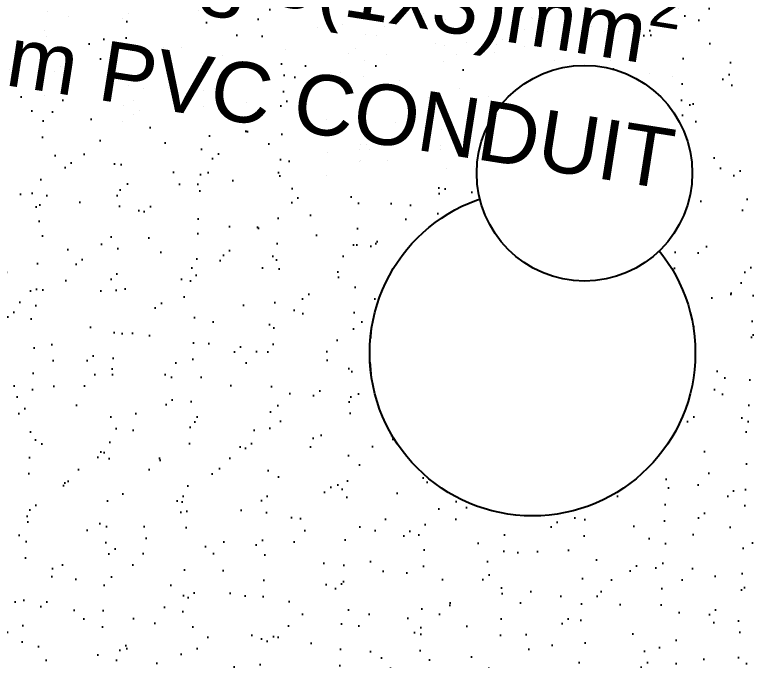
# Model space of a CAD drawing. Extents: x -678889171 to 586587, y -792238163 to 335485.
# Drawn here: x 36810 to 38608, y 28588 to 30174 of the extents above; entities that cross this region are included whole.
import ezdxf
from ezdxf import colors
from ezdxf.entities.mleader import LeaderData, LeaderLine
from ezdxf.math import Vec2, Vec3

# ---------------------------------------------------------------- set-up
doc = ezdxf.new("R2010")
doc.units = 0
doc.header["$MEASUREMENT"] = 0
doc.set_wipeout_variables(frame=1)
doc.layers.get('0').update_dxf_attribs({"color": 8})
for name, color, linetype in [('9TH-FURN$0$XR-A-TYP-7-8-9-10$0$I-FURN', 252, 'Continuous'), ('9TH-FURN$0$XR-A-TYP-7-8-9-10$0$I-FURN-PATT', 252, 'Continuous'), ('9TH-FURN$0$XR-A-TYP-7-8-9-10$0$I-WIPEOUT', 252, 'Continuous'), ('E-TEXT', 3, 'Continuous')]:
    doc.layers.add(name, color=color, linetype=linetype)
doc.styles.get("Standard").update_dxf_attribs({"font": 'arial.ttf'})

# ---------------------------------------------------------------- blocks, each defined once
blk = doc.blocks.new('9TH-FURN$0$XR-A-TYP-7-8-9-10$0$A$C00AC6B19')
blk.add_wipeout([(30.03061227733295, 172.4040670235148), (64.58822448301112, 162.21264667556142), (64.58822448301112, 162.21264667556142), (91.38768333652996, 149.24239121101726), (91.38768333652996, 149.24239121101726), (123.01897500158209, 124.46417874055379), (141.2382194662759, 103.32843443117116), (158.23883788465142, 74.73600327095153), (166.52008675706972, 53.81506021940919), (174.23287020486833, 16.367863030162766), (174.6577139983938, -10.939969874550513), (171.16772097415443, -36.422675581493365), (166.3208783906657, -54.4276162564384), (160.6934079124776, -69.30100037859995), (152.85157073661765, -85.21383293426834), (152.85156894087086, -85.21383615537445), (139.25658362842285, -105.9839795258734), (116.0614710829161, -130.97608533648457), (98.73678551291933, -144.4854566611336), (64.05305347964946, -162.8563979091192), (38.59618613432044, -170.69075667969037), (22.51754132989454, -173.54526882763687), (-3.7237770530089804, -174.96037689848413), (-21.24106510541383, -173.70612295825347), (-36.42267558149118, -171.16772097415347), (-67.54711087645151, -161.43849544716494), (-94.09479210235631, -147.55056793931425), (-119.91399744008248, -127.45835876057598), (-141.3556813116024, -103.16768564299775), (-157.23856518629952, -76.81818546512011), (-168.19126755846048, -48.33939922131634), (-173.6302128331691, -21.85289892686842), (-174.63996674131246, 11.219715530828012), (-174.63996674131246, 11.219715530828012), (-167.08749835235727, 52.02660756142683), (-156.20276051761, 78.90308996913723), (-142.66915220581274, 101.3435395517352), (-117.04282007925686, 130.09987804719202), (-98.6625261957905, 144.53617514195076), (-73.61417332705221, 158.7638292728368), (-45.83564500825425, 168.8907743089511), (-1.7610369462784803, 174.9911390581645), (36.42267558149436, 171.1677209741522)]).dxf.layer = '9TH-FURN$0$XR-A-TYP-7-8-9-10$0$I-WIPEOUT'
blk.add_circle((0, 0), 175.0000000000003)

msp = doc.modelspace()

# ---------------------------------------------------------------- hatches: boundary and pattern name
at = {"layer": '9TH-FURN$0$XR-A-TYP-7-8-9-10$0$I-FURN-PATT'}
h = msp.add_hatch(dxfattribs=at)
h.set_pattern_fill('AR-SAND', color=256, scale=2.999999999999999, angle=80.19448212864944)
h.set_pattern_definition([(117.6944821286494, (32475.88818644286, 32365.01476955044), (-145.4965705926284, 20.27479631720876), [0, -115.824, 0, -129.5399999999999, 0, -123.8249999999999]), (87.69448212864931, (32475.88818644286, 32365.01476955044), (-188.9392710802696, 169.5104671209905), [0, -62.48399999999986, 0, -104.3939999999997, 0, -40.00499999999986]), (47.69448212864943, (32459.9262364259, 32272.65796564487), (39.98798698561841, 233.9045755688374), [0, -38.09999999999999, 0, -137.16, 0, -179.07]), (37.69448212864943, (32459.9262364259, 32272.65796564487), (-26.89069157990724, 237.1103651078001), [0, -19.04999999999992, 0, -89.91599999999968, 0, -102.8699999999997])])
h.paths.add_polyline_path([(36929.93435779862, 31633.98905694835), (36277.43425063481, 27484.98392196104), (39124.78693627637, 27037.19032516665), (39777.28704344021, 31186.19546015396)])

# ---------------------------------------------------------------- leaders
at = {"layer": 'E-TEXT', "color": 30}
ml = msp.add_multileader_mtext('Standard', dxfattribs=at)
ml.set_content('\\C30;CT14/DP-T-8 {\\A1;3(1x3)mm\\H0.7x;\\S2^ ;\\H1.42857x; \\P∅ 25 mm PVC CONDUIT}', color=3)
ml.set_leader_properties(color=30)
ml.build(insert=Vec2(0, 0))
ml.multileader.update_dxf_attribs({"text_right_attachment_type": 6, "dogleg_length": 0.2763936738358556, "arrow_head_size": 153.5520410199195, "scale": 2})
ctx = ml.context
ctx.base_point, ctx.scale, ctx.char_height, ctx.arrow_head_size, ctx.landing_gap_size, ctx.plane_origin, ctx.plane_x_axis, ctx.plane_y_axis = Vec3(32223.66162493817, 30486.64400878831, -1.043783067805863e-05), 2, 153.5520410199195, 153.5520410199195, 3.071040820398391, Vec3(31394.76069629594, 42951.07574035173, 4.954458782337549e-05), Vec3(0.987858365473169, -0.1553571683723638, -6.650382193993394e-10), Vec3(0.1553571683723638, 0.987858365473169, 4.772532821513509e-09)
ctx.right_attachment = 6
notes = []
notes.append((ctx, [(1, (1, 1, 0), (34591.28749379159, 30008.6158076463, -1.254089950707114e-05), (-0.987858365473169, 0.1553571683723638, 6.650382193993392e-10), 0.5527873476717117, [(1, [(35044.14587966618, 32822.6007033466, 1.054871300230979e-06)], 0, [])])]))
ctx.mtext.insert, ctx.mtext.text_direction, ctx.mtext.rotation, ctx.mtext.width, ctx.mtext.defined_height, ctx.mtext.flow_direction, ctx.mtext.extrusion = Vec3(32239.10312021524, 30565.06310970336, -1.005871035203207e-05), Vec3(0.987858365473169, -0.1553571683723638, -6.650382193993403e-10), 6.127196305825363, 2583.952423591906, 582.9320752441894, 5, Vec3(-8.448361672147636e-11, -4.817904926852595e-09, 1)
for ctx, leaders in notes:
    for number, flags, end, landing, length, lines in leaders:
        leader = LeaderData()
        leader.index, (leader.has_last_leader_line, leader.has_dogleg_vector, leader.attachment_direction) = number, flags
        leader.last_leader_point, leader.dogleg_vector, leader.dogleg_length = Vec3(end), Vec3(landing), length
        for number, points, colour, breaks in lines:
            line = LeaderLine()
            line.index, line.vertices, line.color, line.breaks = number, Vec3.list(points), colors.encode_raw_color(colour), breaks
            leader.lines.append(line)
        ctx.leaders.append(leader)

# ---------------------------------------------------------------- next in the draw order: block references
at = {"layer": '9TH-FURN$0$XR-A-TYP-7-8-9-10$0$I-FURN', "xscale": 2.285914019374726, "yscale": 2.285914019374726, "zscale": 2.285914019374726, "rotation": 81.06248857194446}
msp.add_blockref('9TH-FURN$0$XR-A-TYP-7-8-9-10$0$A$C00AC6B19', (38082.20501293919, 29342.76017251638, -1.247425923472802e-08), dxfattribs=at)

# ---------------------------------------------------------------- next in the draw order: block references
at = {"layer": '9TH-FURN$0$XR-A-TYP-7-8-9-10$0$I-FURN', "xscale": 1.51332476511103, "yscale": 1.51332476511103, "zscale": 1.51332476511103, "rotation": 110.1895297498344}
msp.add_blockref('9TH-FURN$0$XR-A-TYP-7-8-9-10$0$A$C00AC6B19', (38209.91641485054, 29784.55489162946, -1.247425202750678e-08), dxfattribs=at)

# ---------------------------------------------------------------- next in the draw order: leaders
at = {"layer": 'E-TEXT', "color": 30}
ml = msp.add_multileader_mtext('Standard', dxfattribs=at)
ml.set_content('\\C30;CT11/DP-T-8 {\\A1;3(1x3)mm\\H0.7x;\\S2^ ;\\H1.42857x; \\P∅ 25 mm PVC CONDUIT}', color=3)
ml.set_leader_properties(color=30)
ml.build(insert=Vec2(0, 0))
ml.multileader.update_dxf_attribs({"text_right_attachment_type": 6, "dogleg_length": 0.2763936738358556, "arrow_head_size": 147.9093368521873, "scale": 2})
ctx = ml.context
ctx.base_point, ctx.scale, ctx.char_height, ctx.arrow_head_size, ctx.landing_gap_size, ctx.plane_origin, ctx.plane_x_axis, ctx.plane_y_axis = Vec3(36176.8012234756, 30519.96376243545, -8.19775732570585e-06), 2, 147.9093368521873, 147.9093368521873, 2.958186737043746, Vec3(31799.38796207466, 42286.88402276472, 4.812432606608543e-05), Vec3(0.987858365473169, -0.1553571683723638, -6.650382193993395e-10), Vec3(0.1553571683723638, 0.987858365473169, 4.772532821513509e-09)
ctx.right_attachment = 6
notes = []
notes.append((ctx, [(0, (1, 1, 0), (36176.27521496293, 30520.04648602814, -8.197403210402603e-06), (0.987858365473169, -0.1553571683723638, -6.650382193993395e-10), 0.5324736126678755, [(1, [(36451.19636052474, 32487.94623152632, 1.306977001595791e-06)], 0, [])])]))
ctx.mtext.insert, ctx.mtext.text_direction, ctx.mtext.rotation, ctx.mtext.width, ctx.mtext.defined_height, ctx.mtext.flow_direction, ctx.mtext.extrusion = Vec3(36191.67527732253, 30595.50113162864, -7.832568848644193e-06), Vec3(0.987858365473169, -0.1553571683723638, -6.650382193993404e-10), 6.127196305825363, 2899.117597179934, 561.5105869420021, 5, Vec3(-8.448361672147637e-11, -4.817904926852595e-09, 1)
for ctx, leaders in notes:
    for number, flags, end, landing, length, lines in leaders:
        leader = LeaderData()
        leader.index, (leader.has_last_leader_line, leader.has_dogleg_vector, leader.attachment_direction) = number, flags
        leader.last_leader_point, leader.dogleg_vector, leader.dogleg_length = Vec3(end), Vec3(landing), length
        for number, points, colour, breaks in lines:
            line = LeaderLine()
            line.index, line.vertices, line.color, line.breaks = number, Vec3.list(points), colors.encode_raw_color(colour), breaks
            leader.lines.append(line)
        ctx.leaders.append(leader)

doc.saveas('drawing.dxf')
